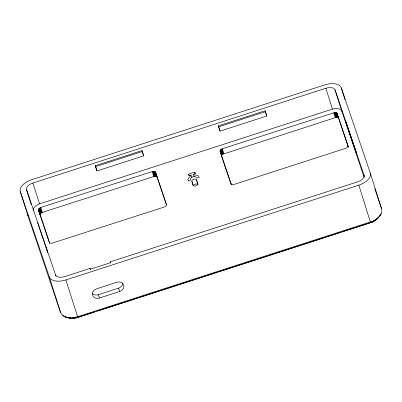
<?xml version="1.0" encoding="UTF-8"?>
<svg xmlns="http://www.w3.org/2000/svg" width="402" height="402" viewBox="0 0 402 402"><rect width="100%" height="100%" fill="white"/><g stroke="black" fill="none" stroke-linecap="round" stroke-linejoin="round"><path stroke-width="0.6" d="M38.466 209.764L38.939 208.643L40.758 207.502L153.303 171.242L154.77 171.463L155.564 172.257L166.423 204.432L166.006 205.904L164.192 207.045L51.652 243.316L50.18 243.094L49.391 242.3L38.466 209.764L49.562 243.135M40.024 214.698L40.496 213.573L42.31 212.432L154.855 176.177L156.328 176.393L157.122 177.187L166.594 205.271M231.472 184.97L220.1 151.373L220.517 149.901L222.331 148.76L334.876 112.5L336.348 112.721L337.137 113.515L348.398 147.137M348.368 147.112L338.695 118.449L337.464 117.51L335.313 117.65L222.854 154.167L221.809 155.202L221.653 156.303L231.135 184.392M372.091 222.211L372.302 221.331C377.111 219.326 383.071 214.809 381.629 208.894L370.297 173.101L341.293 87.882A14.738 7.939 -17.6 0 0 324.71 84.902L31.778 179.669A14.738 7.939 -17.6 0 0 20.316 191.724L27.934 215.784L60.652 312.736C63.652 318.665 72.139 319.178 77.857 317.459L370.584 222.758C374.257 221.733 377.222 219.19 379.563 216.271M374.036 220.557L373.438 221.613L341.79 231.853M377.734 218.281L380.488 215.04M375.639 219.598L374.689 220.864L372.895 221.447M379.734 215.487L381.196 213.779M375.83 220.07L377.121 218.572M376.855 219.201L378.433 217.457M372.302 221.331L77.561 316.756L71.973 317.841L66.797 317.459M31.261 204.588L26.547 189.709A8.191 4.412 -17.6 0 1 32.914 183.01L325.851 88.244A8.191 4.412 -17.6 0 1 335.062 89.902L364.438 176.302M95.284 165.694L142.032 150.574L143.695 155.835L96.952 170.956L95.284 165.694L96.952 170.956M218.381 125.871L265.124 110.751L266.792 116.012L220.045 131.132L218.381 125.871L220.045 131.132M95.55 166.654L142.293 151.534L142.032 150.574M218.643 126.831L265.39 111.711L265.124 110.751M364.127 177.352L341.846 111.324A8.206 5.005 -17.5 0 0 332.449 109.088L39.517 203.859L32.914 183.01M189.106 175.769L188.583 174.126L194.714 172.141L195.226 173.659L193.367 174.262L194.121 176.599M193.367 174.262C194.377 175.825 198.643 174.086 199.151 177.317L196.724 178.101C195.563 175.016 189.674 176.885 190.598 180.086L188.171 180.87C186.608 177.985 191.111 176.87 190.955 175.041L189.096 175.644L188.583 174.126M364.061 175.116A8.191 4.412 -17.6 0 1 357.695 181.815L110.254 261.868L110.54 262.702L90.284 269.255L89.998 268.42L64.762 276.586A8.191 4.412 -17.6 0 1 55.546 274.928L26.547 189.709M20.316 191.724L49.315 276.943A14.738 7.939 -17.6 0 0 65.898 279.928L358.83 185.156A14.738 7.939 -17.6 0 0 370.297 173.101M92.234 293.319A5.734 4.829 -18.8 0 0 98.319 294.691L118.575 288.139A5.734 4.829 -18.8 0 0 122.761 283.018M99.455 298.033L119.711 291.48A5.734 4.829 -18.8 0 0 123.705 285.108A5.734 4.829 -18.8 0 0 116.796 282.269L96.54 288.822A5.734 4.829 -18.8 0 0 92.545 295.194A5.734 4.829 -18.8 0 0 99.455 298.033L98.319 294.691M75.204 317.751L73.41 318.334L71.973 317.841M94.576 311.831L74.872 318.203L73.842 317.675M96.967 311.058L217.588 272.033M218.778 271.646L325.665 237.069M326.861 236.683L340.594 232.24M68.425 317.751L70.657 318.258M65.305 317.007L69.39 318.032M63.973 316.404L67.194 317.213M70.164 317.876L72.008 318.359M62.823 315.665L63.983 315.992M231.13 183.875L232.19 184.498L234.341 184.357L345.765 148.303L347.579 147.162L347.996 145.69M75.707 317.284L76.315 317.902M77.857 317.459L65.898 279.928M118.575 288.139L119.711 291.48M39.27 227.643L47.798 252.707L46.135 247.446M374.805 188.674L381.629 208.894M196.543 179.9L197.819 183.689A2.457 1.497 -17.5 0 1 195.96 185.865A2.457 1.497 -17.5 0 1 193.146 185.201L191.87 181.413A2.457 1.497 -17.5 0 1 193.724 179.237A2.457 1.497 -17.5 0 1 196.543 179.9L197.925 184.282M265.39 111.711L266.792 116.012M142.293 151.534L143.695 155.835M341.293 87.882L345.011 99.621M335.062 89.902L341.846 111.324M336.971 113.203L338.695 118.449M336.705 112.932L338.258 117.866M336.348 112.721L337.901 117.655M335.911 112.575L337.464 117.51M358.83 185.156L370.584 222.758M335.414 112.5L336.966 117.434M334.876 112.5L336.429 117.434M334.318 112.575L335.871 117.505M333.76 112.721L335.313 117.65M325.851 88.244L332.454 109.093M222.331 148.76L223.884 153.695M221.793 148.971L223.346 153.901M221.301 149.237L222.854 154.167M220.869 149.554L222.422 154.484M220.517 149.901L222.07 154.835M220.256 150.273L221.809 155.202M220.095 150.649L221.648 155.584M220.04 151.021L221.653 156.303M194.714 172.141L195.236 173.79M190.955 175.041L191.704 177.377M191.87 181.413L193.251 185.794M155.564 172.257L157.122 177.187M155.398 171.94L156.951 176.875M155.132 171.674L156.685 176.604M154.77 171.463L156.328 176.393M154.338 171.317L155.891 176.252M153.84 171.242L155.393 176.177M153.303 171.242L154.855 176.177M152.745 171.317L154.298 176.247M152.182 171.458L153.74 176.393M110.254 261.868L110.625 263.044M89.998 268.42L90.37 269.596M40.758 207.502L42.31 212.432M40.22 207.713L41.773 212.643M39.728 207.98L41.28 212.909M39.295 208.296L40.848 213.226M38.939 208.643L40.496 213.573M49.391 242.3L49.732 243.396M38.677 209.015L40.235 213.944M38.522 209.392L40.074 214.326M38.527 210.115L40.079 215.045M55.546 274.928L55.923 276.114M37.602 222.381L39.084 227.06M49.315 276.943L60.652 312.736M27.678 214.628L27.934 215.784M33.195 210.492A8.206 5.005 -17.5 0 1 39.517 203.854M193.377 185.95A2.457 1.497 -17.5 0 1 195.282 184.166A2.457 1.497 -17.5 0 1 197.895 184.488M354.649 147.635L346.117 122.57L356.313 152.896L354.649 147.635"/></g></svg>
